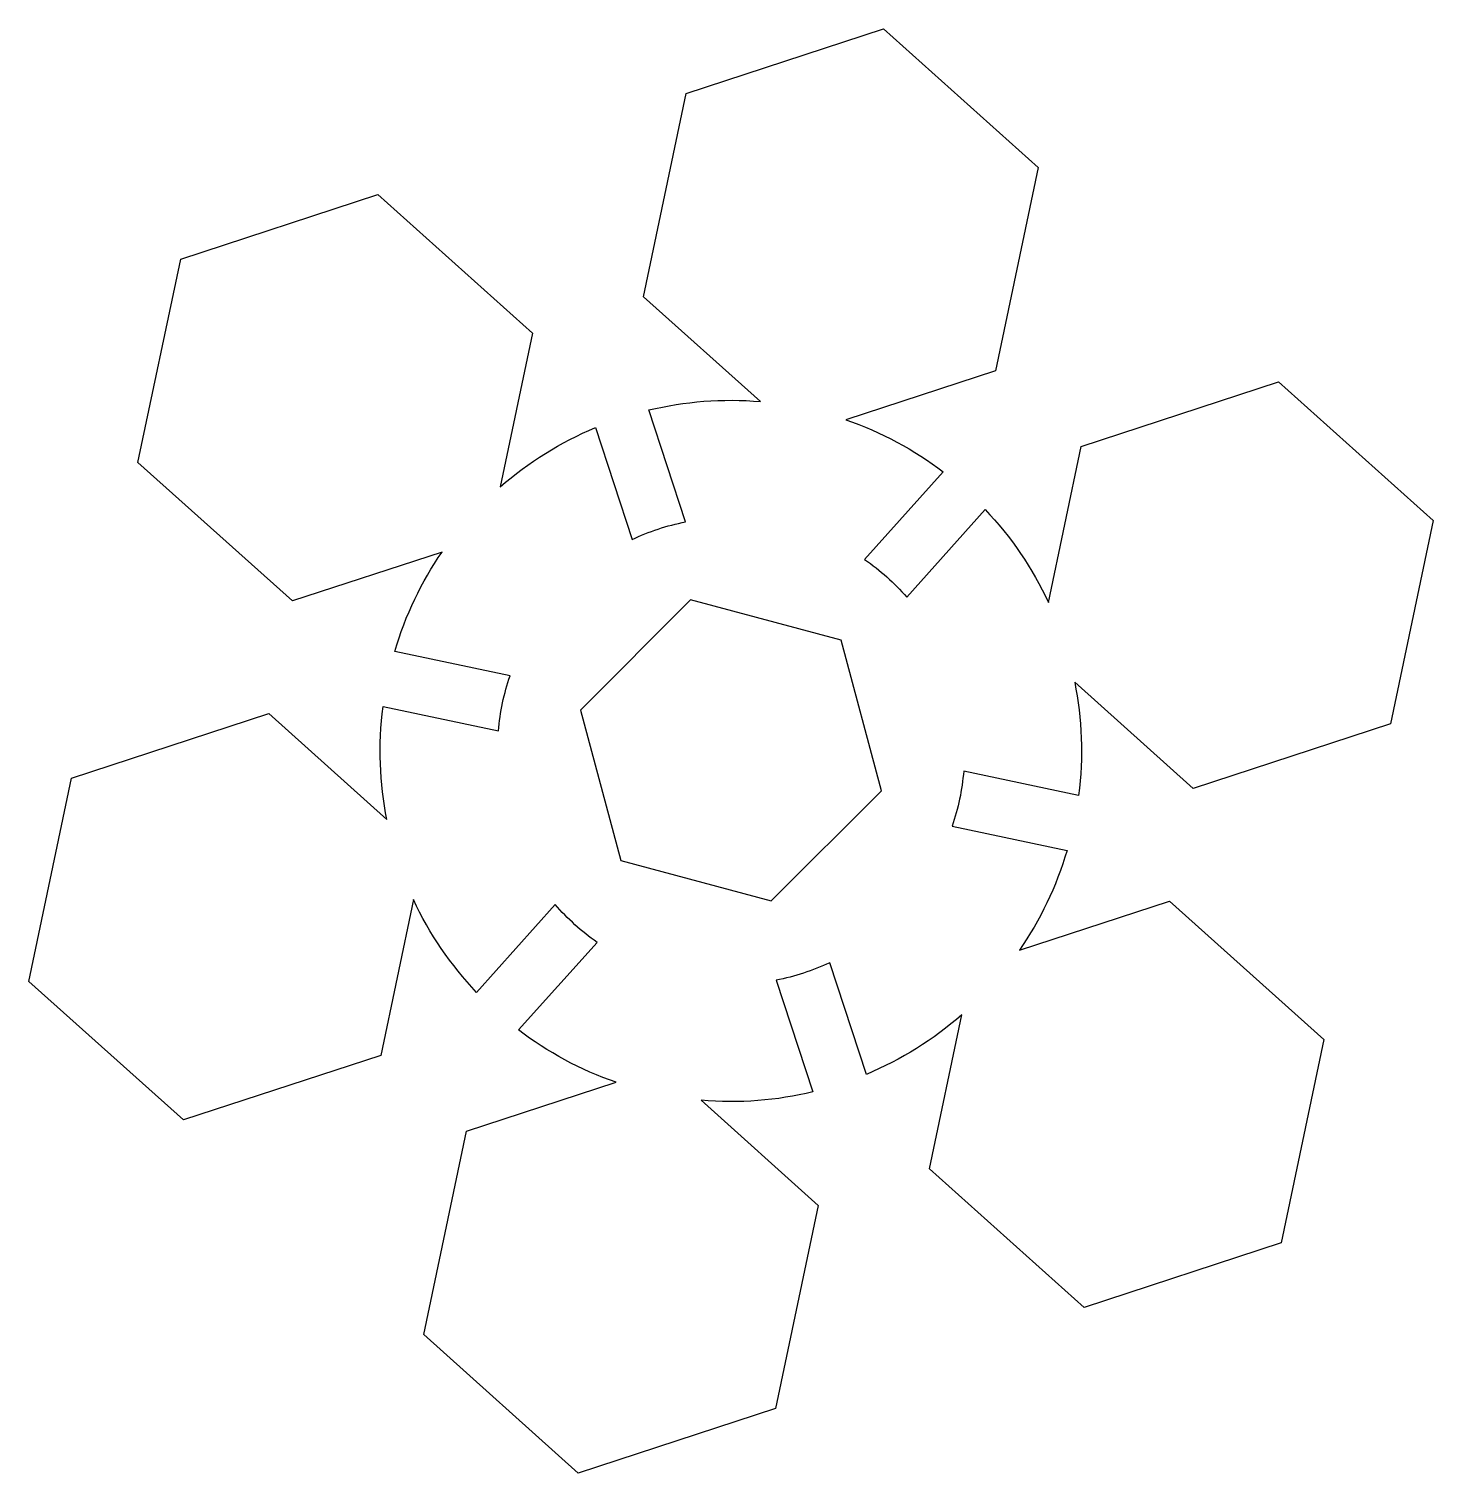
# Model space of a CAD drawing. Header units: centimetres. Extents: x -9.7 to 9.9, y -10 to 10.2.
import ezdxf

# ---------------------------------------------------------------- set-up
doc = ezdxf.new("R2010")
doc.units = ezdxf.units.CM
doc.header["$MEASUREMENT"] = 0
doc.layers.add('Layer 1', color=7, linetype='Continuous')

msp = doc.modelspace()

# ---------------------------------------------------------------- linework, layer by layer
at = {"layer": 'Layer 1'}
for points, knots in [([(2.20855, 10.15852), (2.20855, 10.15852), (-0.55084, 9.2546), (-0.55084, 9.2546), (-0.55084, 9.2546), (-0.55084, 9.2546), (-1.14777, 6.41349), (-1.14777, 6.41349), (-1.14777, 6.41349), (-1.14777, 6.41349), (0.48894, 4.94689), (0.48894, 4.94689), (0.48894, 4.94689), (-0.04575, 4.99302), (-0.57243, 4.95026), (-1.07393, 4.82954), (-1.07393, 4.82954), (-1.07393, 4.82954), (-0.56129, 3.2654), (-0.56129, 3.2654), (-0.56129, 3.2654), (-0.82176, 3.21353), (-1.07237, 3.13046), (-1.30977, 3.01901), (-1.30977, 3.01901), (-1.30977, 3.01901), (-1.82236, 4.58319), (-1.82236, 4.58319), (-1.82236, 4.58319), (-2.30729, 4.37952), (-2.75735, 4.09973), (-3.15318, 3.75429), (-3.15318, 3.75429), (-3.15318, 3.75429), (-2.70141, 5.90352), (-2.70141, 5.90352), (-2.70141, 5.90352), (-2.70141, 5.90352), (-4.86252, 7.84063), (-4.86252, 7.84063), (-4.86252, 7.84063), (-4.86252, 7.84063), (-7.62186, 6.9379), (-7.62186, 6.9379), (-7.62186, 6.9379), (-7.62186, 6.9379), (-8.21879, 4.09688), (-8.21879, 4.09688), (-8.21879, 4.09688), (-8.21879, 4.09688), (-6.05768, 2.15981), (-6.05768, 2.15981), (-6.05768, 2.15981), (-6.05768, 2.15981), (-3.9664, 2.84369), (-3.9664, 2.84369), (-3.9664, 2.84369), (-4.25331, 2.42749), (-4.47853, 1.96006), (-4.62793, 1.45341), (-4.62793, 1.45341), (-4.62793, 1.45341), (-3.01501, 1.11345), (-3.01501, 1.11345), (-3.01501, 1.11345), (-3.05676, 0.99032), (-3.09302, 0.86445), (-3.12043, 0.73394), (-3.12043, 0.73394), (-3.14792, 0.60313), (-3.16703, 0.4725), (-3.17841, 0.34262), (-3.17841, 0.34262), (-3.17841, 0.34262), (-4.79133, 0.68249), (-4.79133, 0.68249), (-4.79133, 0.68249), (-4.86074, 0.14434), (-4.83906, -0.38824), (-4.73735, -0.89742), (-4.73735, -0.89742), (-4.73735, -0.89742), (-6.38845, 0.58373), (-6.38845, 0.58373), (-6.38845, 0.58373), (-6.38845, 0.58373), (-9.14784, -0.32027), (-9.14784, -0.32027), (-9.14784, -0.32027), (-9.14784, -0.32027), (-9.74477, -3.16003), (-9.74477, -3.16003), (-9.74477, -3.16003), (-9.74477, -3.16003), (-7.58366, -5.09841), (-7.58366, -5.09841), (-7.58366, -5.09841), (-7.58366, -5.09841), (-4.82427, -4.19576), (-4.82427, -4.19576), (-4.82427, -4.19576), (-4.82427, -4.19576), (-4.367, -2.01753), (-4.367, -2.01753), (-4.367, -2.01753), (-4.14368, -2.49352), (-3.84475, -2.93215), (-3.48282, -3.3142), (-3.48282, -3.3142), (-3.48282, -3.3142), (-2.38376, -2.08731), (-2.38376, -2.08731), (-2.38376, -2.08731), (-2.21171, -2.28453), (-2.0158, -2.46218), (-1.79872, -2.61441), (-1.79872, -2.61441), (-1.79872, -2.61441), (-2.89635, -3.83994), (-2.89635, -3.83994), (-2.89635, -3.83994), (-2.4909, -4.14886), (-2.03233, -4.3985), (-1.5312, -4.57126), (-1.5312, -4.57126), (-1.5312, -4.57126), (-3.62513, -5.25649), (-3.62513, -5.25649), (-3.62513, -5.25649), (-3.62513, -5.25649), (-4.22202, -8.09756), (-4.22202, -8.09756), (-4.22202, -8.09756), (-4.22202, -8.09756), (-2.06091, -10.03602), (-2.06091, -10.03602), (-2.06091, -10.03602), (-2.06091, -10.03602), (0.69848, -9.13202), (0.69848, -9.13202), (0.69848, -9.13202), (0.69848, -9.13202), (1.29541, -6.2923), (1.29541, -6.2923), (1.29541, -6.2923), (1.29541, -6.2923), (-0.3426, -4.82296), (-0.3426, -4.82296), (-0.3426, -4.82296), (0.19125, -4.86909), (0.71687, -4.82604), (1.21761, -4.70573), (1.21761, -4.70573), (1.21761, -4.70573), (0.70631, -3.14404), (0.70631, -3.14404), (0.70631, -3.14404), (0.96699, -3.09268), (1.21852, -3.00995), (1.45606, -2.89896), (1.45606, -2.89896), (1.45606, -2.89896), (1.96739, -4.46044), (1.96739, -4.46044), (1.96739, -4.46044), (2.45435, -4.25626), (2.90508, -3.97479), (3.30226, -3.62762), (3.30226, -3.62762), (3.30226, -3.62762), (2.84895, -5.78089), (2.84895, -5.78089), (2.84895, -5.78089), (2.84895, -5.78089), (5.01141, -7.71796), (5.01141, -7.71796), (5.01141, -7.71796), (5.01141, -7.71796), (7.76945, -6.81535), (7.76945, -6.81535), (7.76945, -6.81535), (7.76945, -6.81535), (8.36638, -3.97428), (8.36638, -3.97428), (8.36638, -3.97428), (8.36638, -3.97428), (6.20527, -2.03717), (6.20527, -2.03717), (6.20527, -2.03717), (6.20527, -2.03717), (4.10868, -2.72375), (4.10868, -2.72375), (4.10868, -2.72375), (4.39724, -2.30608), (4.62439, -1.83814), (4.77422, -1.32955), (4.77422, -1.32955), (4.77422, -1.32955), (3.16652, -0.99094), (3.16652, -0.99094), (3.16652, -0.99094), (3.20827, -0.86781), (3.24453, -0.74055), (3.27194, -0.61016), (3.27194, -0.61016), (3.29935, -0.47944), (3.31723, -0.34977), (3.32861, -0.22011), (3.32861, -0.22011), (3.32861, -0.22011), (4.93626, -0.55872), (4.93626, -0.55872), (4.93626, -0.55872), (5.00542, -0.01981), (4.98294, 0.51298), (4.88089, 1.02258), (4.88089, 1.02258), (4.88089, 1.02258), (6.53725, -0.46123), (6.53725, -0.46123), (6.53725, -0.46123), (6.53725, -0.46123), (9.29551, 0.44276), (9.29551, 0.44276), (9.29551, 0.44276), (9.29551, 0.44276), (9.89375, 3.28252), (9.89375, 3.28252), (9.89375, 3.28252), (9.89375, 3.28252), (7.73138, 5.22098), (7.73138, 5.22098), (7.73138, 5.22098), (7.73138, 5.22098), (4.97326, 4.31825), (4.97326, 4.31825), (4.97326, 4.31825), (4.97326, 4.31825), (4.51468, 2.13871), (4.51468, 2.13871), (4.51468, 2.13871), (4.29111, 2.61592), (3.99104, 3.05515), (3.62789, 3.43791), (3.62789, 3.43791), (3.62789, 3.43791), (2.53152, 2.21377), (2.53152, 2.21377), (2.53152, 2.21377), (2.35872, 2.4112), (2.16171, 2.58873), (1.94378, 2.74087), (1.94378, 2.74087), (1.94378, 2.74087), (3.04141, 3.96501), (3.04141, 3.96501), (3.04141, 3.96501), (2.6366, 4.27313), (2.17865, 4.52112), (1.67888, 4.69376), (1.67888, 4.69376), (1.67888, 4.69376), (3.77281, 5.37899), (3.77281, 5.37899), (3.77281, 5.37899), (3.77281, 5.37899), (4.3697, 8.22006), (4.3697, 8.22006), (4.3697, 8.22006), (4.3697, 8.22006), (2.20859, 10.15852), (2.20859, 10.15852), (2.20859, 10.15852), (2.20859, 10.15852), (2.20855, 10.15852), (2.20855, 10.15852)], [0, 0, 0, 0, 0.01428571, 0.01428571, 0.01428571, 0.01428571, 0.02857143, 0.02857143, 0.02857143, 0.02857143, 0.04285714, 0.04285714, 0.04285714, 0.04285714, 0.05714286, 0.05714286, 0.05714286, 0.05714286, 0.07142857, 0.07142857, 0.07142857, 0.07142857, 0.08571429, 0.08571429, 0.08571429, 0.08571429, 0.1, 0.1, 0.1, 0.1, 0.11428571, 0.11428571, 0.11428571, 0.11428571, 0.12857143, 0.12857143, 0.12857143, 0.12857143, 0.14285714, 0.14285714, 0.14285714, 0.14285714, 0.15714286, 0.15714286, 0.15714286, 0.15714286, 0.17142857, 0.17142857, 0.17142857, 0.17142857, 0.18571429, 0.18571429, 0.18571429, 0.18571429, 0.2, 0.2, 0.2, 0.2, 0.21428571, 0.21428571, 0.21428571, 0.21428571, 0.22857143, 0.22857143, 0.22857143, 0.22857143, 0.24285714, 0.24285714, 0.24285714, 0.24285714, 0.25714286, 0.25714286, 0.25714286, 0.25714286, 0.27142857, 0.27142857, 0.27142857, 0.27142857, 0.28571429, 0.28571429, 0.28571429, 0.28571429, 0.3, 0.3, 0.3, 0.3, 0.31428571, 0.31428571, 0.31428571, 0.31428571, 0.32857143, 0.32857143, 0.32857143, 0.32857143, 0.34285714, 0.34285714, 0.34285714, 0.34285714, 0.35714286, 0.35714286, 0.35714286, 0.35714286, 0.37142857, 0.37142857, 0.37142857, 0.37142857, 0.38571429, 0.38571429, 0.38571429, 0.38571429, 0.4, 0.4, 0.4, 0.4, 0.41428571, 0.41428571, 0.41428571, 0.41428571, 0.42857143, 0.42857143, 0.42857143, 0.42857143, 0.44285714, 0.44285714, 0.44285714, 0.44285714, 0.45714286, 0.45714286, 0.45714286, 0.45714286, 0.47142857, 0.47142857, 0.47142857, 0.47142857, 0.48571429, 0.48571429, 0.48571429, 0.48571429, 0.5, 0.5, 0.5, 0.5, 0.51428571, 0.51428571, 0.51428571, 0.51428571, 0.52857143, 0.52857143, 0.52857143, 0.52857143, 0.54285714, 0.54285714, 0.54285714, 0.54285714, 0.55714286, 0.55714286, 0.55714286, 0.55714286, 0.57142857, 0.57142857, 0.57142857, 0.57142857, 0.58571429, 0.58571429, 0.58571429, 0.58571429, 0.6, 0.6, 0.6, 0.6, 0.61428571, 0.61428571, 0.61428571, 0.61428571, 0.62857143, 0.62857143, 0.62857143, 0.62857143, 0.64285714, 0.64285714, 0.64285714, 0.64285714, 0.65714286, 0.65714286, 0.65714286, 0.65714286, 0.67142857, 0.67142857, 0.67142857, 0.67142857, 0.68571429, 0.68571429, 0.68571429, 0.68571429, 0.7, 0.7, 0.7, 0.7, 0.71428571, 0.71428571, 0.71428571, 0.71428571, 0.72857143, 0.72857143, 0.72857143, 0.72857143, 0.74285714, 0.74285714, 0.74285714, 0.74285714, 0.75714286, 0.75714286, 0.75714286, 0.75714286, 0.77142857, 0.77142857, 0.77142857, 0.77142857, 0.78571429, 0.78571429, 0.78571429, 0.78571429, 0.8, 0.8, 0.8, 0.8, 0.81428571, 0.81428571, 0.81428571, 0.81428571, 0.82857143, 0.82857143, 0.82857143, 0.82857143, 0.84285714, 0.84285714, 0.84285714, 0.84285714, 0.85714286, 0.85714286, 0.85714286, 0.85714286, 0.87142857, 0.87142857, 0.87142857, 0.87142857, 0.88571429, 0.88571429, 0.88571429, 0.88571429, 0.9, 0.9, 0.9, 0.9, 0.91428571, 0.91428571, 0.91428571, 0.91428571, 0.92857143, 0.92857143, 0.92857143, 0.92857143, 0.94285714, 0.94285714, 0.94285714, 0.94285714, 0.95714286, 0.95714286, 0.95714286, 0.95714286, 0.97142857, 0.97142857, 0.97142857, 0.97142857, 1, 1, 1, 1]), ([(-0.4902, 2.17296), (-0.4902, 2.17296), (1.61423, 1.60901), (1.61423, 1.60901), (1.61423, 1.60901), (1.61423, 1.60901), (2.17827, -0.49542), (2.17827, -0.49542), (2.17827, -0.49542), (2.17827, -0.49542), (0.63787, -2.03582), (0.63787, -2.03582), (0.63787, -2.03582), (0.63787, -2.03582), (-1.46661, -1.47187), (-1.46661, -1.47187), (-1.46661, -1.47187), (-1.46661, -1.47187), (-2.03068, 0.63252), (-2.03068, 0.63252), (-2.03068, 0.63252), (-2.03068, 0.63252), (-0.49028, 2.17292), (-0.49028, 2.17292), (-0.49028, 2.17292), (-0.49028, 2.17292), (-0.4902, 2.17296), (-0.4902, 2.17296)], [0, 0, 0, 0, 0.125, 0.125, 0.125, 0.125, 0.25, 0.25, 0.25, 0.25, 0.375, 0.375, 0.375, 0.375, 0.5, 0.5, 0.5, 0.5, 0.625, 0.625, 0.625, 0.625, 0.75, 0.75, 0.75, 0.75, 1, 1, 1, 1])]:
    msp.add_open_spline(points, degree=3, knots=knots, dxfattribs=at)

doc.saveas('drawing.dxf')
